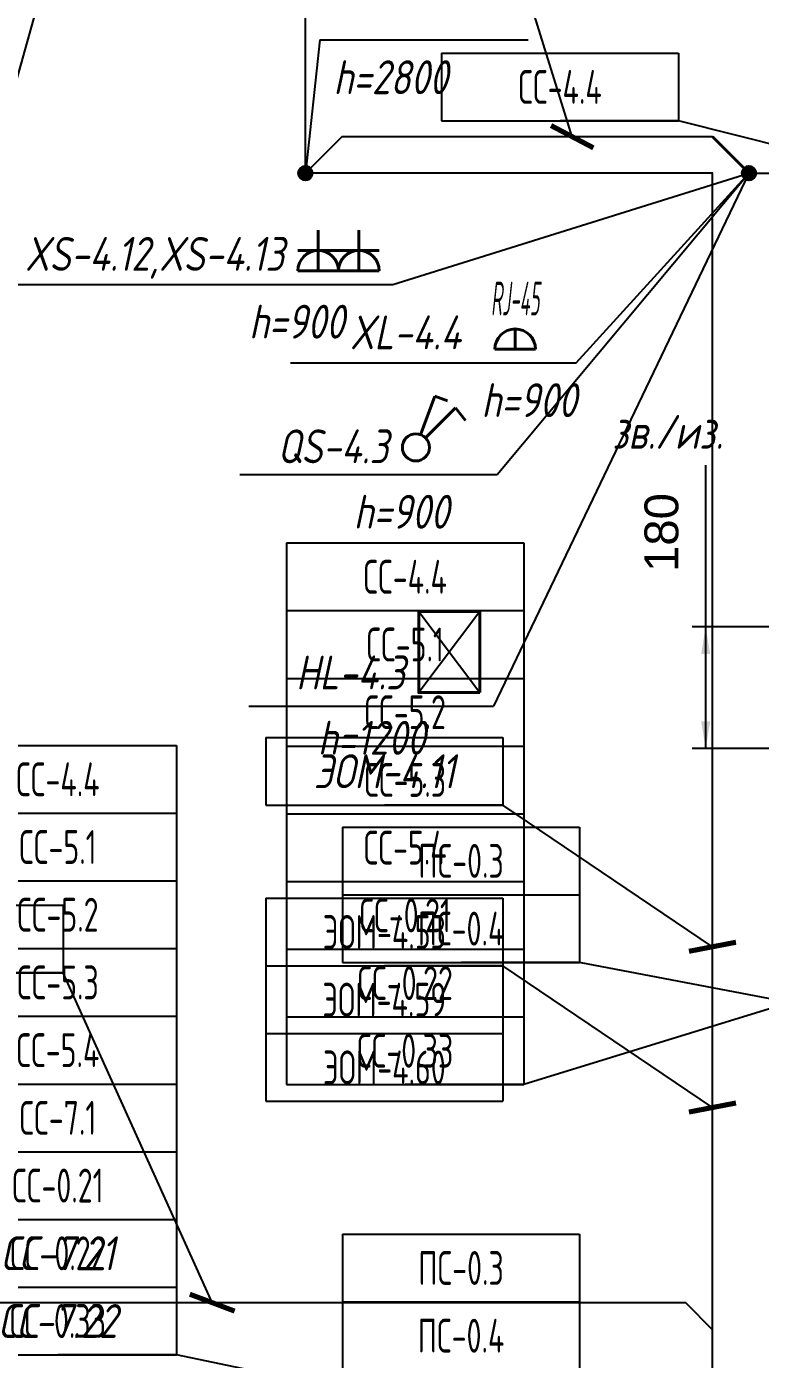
# Model space of a CAD drawing. Header units: millimetres. Extents: x -14566 to 16488, y -7315 to 17206.
# Drawn here: x 11385 to 12468, y 12178 to 14147 of the extents above; entities that cross this region are included whole.
import ezdxf
from ezdxf.enums import TextEntityAlignment as Align

# ---------------------------------------------------------------- set-up
doc = ezdxf.new("R2010")
doc.units = ezdxf.units.MM
for name, color, linetype in [('02 Розетки', 7, 'Continuous'), ('04 Освещение', 7, 'Continuous'), ('05 Слаботочка', 7, 'Continuous'), ('06 Авт-ка климата', 7, 'Continuous'), ('08 Пож. и техн. сигн.', 7, 'Continuous'), ('09 ДСУП', 7, 'Continuous'), ('10 Привязка', 7, 'Continuous'), ('12 Трассы и коробки 220', 7, 'Continuous'), ('14 Лотки', 7, 'Continuous')]:
    doc.layers.add(name, color=color, linetype=linetype)
doc.styles.add('GOST typeA', font='')
doc.styles.get("Standard").update_dxf_attribs({"font": 'arial.ttf'})
doc.styles.add('ГОСТ-ISOCPEUR', font='isocpeui.ttf', dxfattribs={"width": 0.8})
doc.styles.get('GOST typeA').set_extended_font_data('GOST type A')
doc.linetypes.add('220V_LINE', pattern='A,0.2,-0.05,["~220V",Standard,S=0.1,R=0,X=0,Y=-0.05],-0.4,0.1', length=0.75)
doc.dimstyles.new('ISO-25', dxfattribs={"dimtxt": 2.5, "dimasz": 2.5, "dimexe": 1.25, "dimexo": 0.625, "dimtad": 1, "dimtxsty": 'Standard', "dimcen": 2.5, "dimadec": 0, "dimazin": 0, "dimtfac": 1, "dimtmove": 0, "dimatfit": 3, "dimfxl": 1, "dimarcsym": 0})

# ---------------------------------------------------------------- blocks, each defined once
blk = doc.blocks.new('розетка скрытая трехполюсная')
at = {"color": 0, "lineweight": -2}
for p, q in [((0, 0), (0, 3)), ((-1.5, 1.5), (1.5, 1.5)), ((-1.5, 0), (1.5, 0))]:
    blk.add_line(p, q, dxfattribs=at)
blk.add_arc((0, 0), 1.5, 0, 180, dxfattribs=at)
blk = doc.blocks.new('кнопка 2')
at = {"color": 0, "lineweight": -2}
for p, q in [((0.346, 0.938), (1.394, 3.777)), ((1.394, 3.777), (2.342, 3.448)), ((0.707, 0.707), (2.932, 2.932)), ((2.932, 2.932), (3.66, 1.996))]:
    blk.add_line(p, q, dxfattribs=at)
blk.add_circle((0, 0), 1, dxfattribs=at)
blk = doc.blocks.new('розетка RJ-45')
at = {"color": 0, "lineweight": -2}
for p, q in [((0, 0), (0, 1.5)), ((-1.5, 0), (1.5, 0))]:
    blk.add_line(p, q, dxfattribs=at)
blk.add_arc((0, 0), 1.5, 0, 180, dxfattribs=at)
at = {"color": 0, "lineweight": -2, "style": 'ГОСТ-ISOCPEUR', "width": 0.4}
blk.add_text('RJ-45', height=2.5, dxfattribs=at).set_placement((0, 2.5), align=Align.CENTER)
blk = doc.blocks.new('*T144')
at = {"layer": '02 Розетки', "color": 0, "lineweight": -2}
for p, q in [((0, 0), (350, 0)), ((0, 0), (0, -100)), ((350, 0), (350, -100)), ((0, -100), (350, -100))]:
    blk.add_line(p, q, dxfattribs=at)
at = {"layer": '02 Розетки', "color": 0, "insert": (175, -50), "char_height": 50, "width": 330, "attachment_point": 5, "style": 'ГОСТ-ISOCPEUR'}
blk.add_mtext('{ЭОМ-4.11}', dxfattribs=at)
blk = doc.blocks.new('*T204')
at = {"layer": '04 Освещение', "color": 0, "lineweight": -2}
for p, q in [((0, 0), (350, 0)), ((0, 0), (0, -300)), ((350, 0), (350, -300)), ((0, -100), (350, -100)), ((0, -200), (350, -200)), ((0, -300), (350, -300))]:
    blk.add_line(p, q, dxfattribs=at)
at = {"layer": '04 Освещение', "color": 0, "char_height": 50, "width": 330, "attachment_point": 5, "style": 'GOST typeA'}
for s, insert in [('{\\W0.8;ЭОМ-4.53}', (175, -50)), ('{\\W0.8;ЭОМ-4.59}', (175, -150)), ('{\\W0.8;ЭОМ-4.60}', (175, -250))]:
    blk.add_mtext(s, dxfattribs=dict(at, insert=insert))
blk = doc.blocks.new('*T233')
at = {"layer": '04 Освещение', "color": 0, "lineweight": -2}
for p, q in [((0, 0), (350, 0)), ((0, 0), (0, -100)), ((350, 0), (350, -100)), ((0, -100), (350, -100))]:
    blk.add_line(p, q, dxfattribs=at)
at = {"layer": '04 Освещение', "color": 0, "insert": (175, -50), "char_height": 50, "width": 330, "attachment_point": 5, "style": 'GOST typeA'}
blk.add_mtext('{\\W0.8;ЭОМ-4.51}', dxfattribs=at)
blk = doc.blocks.new('*T281')
at = {"layer": '06 Авт-ка климата', "color": 0, "lineweight": -2}
for p, q in [((0, 0), (350, 0)), ((0, 0), (0, -200)), ((350, 0), (350, -200)), ((0, -100), (350, -100)), ((0, -200), (350, -200))]:
    blk.add_line(p, q, dxfattribs=at)
at = {"layer": '06 Авт-ка климата', "color": 0, "char_height": 50, "width": 330, "attachment_point": 5, "style": 'ГОСТ-ISOCPEUR'}
for s, insert in [('{СС-7.21}', (175, -50)), ('{СС-7.22}', (175, -150))]:
    blk.add_mtext(s, dxfattribs=dict(at, insert=insert))
blk = doc.blocks.new('*T355')
at = {"layer": '05 Слаботочка', "color": 0, "lineweight": -2}
for p, q in [((0, 0), (350, 0)), ((0, 0), (0, -100)), ((350, 0), (350, -100)), ((0, -100), (350, -100))]:
    blk.add_line(p, q, dxfattribs=at)
at = {"layer": '05 Слаботочка', "color": 0, "insert": (175, -50), "char_height": 50, "width": 330, "attachment_point": 5, "style": 'GOST typeA'}
blk.add_mtext('{\\W0.8;СС-4.4}', dxfattribs=at)
blk = doc.blocks.new('*T357')
at = {"layer": '05 Слаботочка', "color": 0, "lineweight": -2}
for p, q in [((0, 0), (350, 0)), ((0, 0), (0, -800)), ((350, 0), (350, -800)), ((0, -100), (350, -100)), ((0, -200), (350, -200)), ((0, -300), (350, -300)), ((0, -400), (350, -400)), ((0, -500), (350, -500)), ((0, -600), (350, -600)), ((0, -700), (350, -700)), ((0, -800), (350, -800))]:
    blk.add_line(p, q, dxfattribs=at)
at = {"layer": '05 Слаботочка', "color": 0, "char_height": 50, "width": 330, "attachment_point": 5, "style": 'GOST typeA'}
for s, insert in [('{\\W0.8;СС-4.4}', (175, -50)), ('{\\W0.8;СС-5.1}', (175, -150)), ('{\\W0.8;СС-5.2}', (175, -250)), ('{\\W0.8;СС-5.3}', (175, -350)), ('{\\W0.8;СС-5.4}', (175, -450)), ('{\\W0.8;СС-0.21}', (175, -550)), ('{\\W0.8;СС-0.22}', (175, -650)), ('{\\W0.8;СС-0.33}', (175, -750))]:
    blk.add_mtext(s, dxfattribs=dict(at, insert=insert))
blk = doc.blocks.new('*T358')
at = {"layer": '05 Слаботочка', "color": 0, "lineweight": -2}
for p, q in [((0, 0), (350, 0)), ((0, 0), (0, -900)), ((350, 0), (350, -900)), ((0, -100), (350, -100)), ((0, -200), (350, -200)), ((0, -300), (350, -300)), ((0, -400), (350, -400)), ((0, -500), (350, -500)), ((0, -600), (350, -600)), ((0, -700), (350, -700)), ((0, -800), (350, -800)), ((0, -900), (350, -900))]:
    blk.add_line(p, q, dxfattribs=at)
at = {"layer": '05 Слаботочка', "color": 0, "char_height": 50, "width": 330, "attachment_point": 5, "style": 'GOST typeA'}
for s, insert in [('{\\W0.8;СС-4.4}', (175, -50)), ('{\\W0.8;СС-5.1}', (175, -150)), ('{\\W0.8;СС-5.2}', (175, -250)), ('{\\W0.8;СС-5.3}', (175, -350)), ('{\\W0.8;СС-5.4}', (175, -450)), ('{\\W0.8;СС-7.1}', (175, -550)), ('{\\W0.8;СС-0.21}', (175, -650)), ('{\\W0.8;СС-0.22}', (175, -750)), ('{\\W0.8;СС-0.33}', (175, -850))]:
    blk.add_mtext(s, dxfattribs=dict(at, insert=insert))
blk = doc.blocks.new('*T421')
at = {"layer": '08 Пож. и техн. сигн.', "color": 0, "lineweight": -2}
for p, q in [((0, 0), (350, 0)), ((0, 0), (0, -400)), ((350, 0), (350, -400)), ((0, -100), (350, -100)), ((0, -200), (350, -200)), ((0, -300), (350, -300)), ((0, -400), (350, -400))]:
    blk.add_line(p, q, dxfattribs=at)
at = {"layer": '08 Пож. и техн. сигн.', "color": 0, "char_height": 50, "width": 330, "attachment_point": 5, "style": 'GOST typeA'}
for s, insert in [('{\\W0.8;ПС-0.3}', (175, -50)), ('{\\W0.8;ПС-0.4}', (175, -150)), ('{\\W0.8;ТС-7.1}', (175, -250)), ('{\\W0.8;ТС-7.2}', (175, -350))]:
    blk.add_mtext(s, dxfattribs=dict(at, insert=insert))
blk = doc.blocks.new('*T422')
at = {"layer": '08 Пож. и техн. сигн.', "color": 0, "lineweight": -2}
for p, q in [((0, 0), (350, 0)), ((0, 0), (0, -200)), ((350, 0), (350, -200)), ((0, -100), (350, -100)), ((0, -200), (350, -200))]:
    blk.add_line(p, q, dxfattribs=at)
at = {"layer": '08 Пож. и техн. сигн.', "color": 0, "char_height": 50, "width": 330, "attachment_point": 5, "style": 'GOST typeA'}
for s, insert in [('{\\W0.8;ПС-0.3}', (175, -50)), ('{\\W0.8;ПС-0.4}', (175, -150))]:
    blk.add_mtext(s, dxfattribs=dict(at, insert=insert))
blk = doc.blocks.new('*D481')
at = {"layer": '14 Лотки', "color": 0, "lineweight": -2}
for p, q in [((12387.3, 13080.6), (12387.3, 13499.2)), ((12551.2, 13260.1), (12367.3, 13260.1)), ((12387.3, 13120.6), (12387.3, 13220.1)), ((12551.2, 13080.6), (12367.3, 13080.6))]:
    blk.add_line(p, q, dxfattribs=at)
at = {"layer": '14 Лотки', "color": 0}
for points in [[(12393.9, 13220.1), (12380.6, 13220.1), (12387.3, 13260.1)], [(12380.6, 13120.6), (12393.9, 13120.6), (12387.3, 13080.6)]]:
    blk.add_solid(points, dxfattribs=at)
at = {"layer": 'Defpoints', "color": 0, "transparency": 16777216}
for p in [(12387.3, 13260.1), (12551.2, 13260.1), (12551.2, 13080.6)]:
    blk.add_point(p, dxfattribs=at)
at = {"layer": '14 Лотки', "color": 0, "insert": (12322.3, 13399.6), "char_height": 50, "attachment_point": 5, "rotation": 90}
blk.add_mtext('180', dxfattribs=at)

msp = doc.modelspace()

# ---------------------------------------------------------------- hatches: boundary and pattern name
at = {"layer": '10 Привязка'}
msp.add_hatch(color=256, dxfattribs=at).paths.add_polyline_path([(12441.2, 13930.3, 1), (12461.2, 13930.3, 1)])
at = {"layer": '12 Трассы и коробки 220'}
msp.add_hatch(color=256, dxfattribs=at).paths.add_polyline_path([(11786.5, 13930.3, 1), (11806.5, 13930.3, 1)])

# ---------------------------------------------------------------- linework, layer by layer
at = {"layer": '02 Розетки'}
for p, q in [((11364.2, 14045.6), (11471.2, 14430.1)), ((11925.4, 13766.1), (12451.2, 13930.3)), ((11229.5, 13766.1), (11925.4, 13766.1))]:
    msp.add_line(p, q, dxfattribs=at)
at = {"layer": '02 Розетки', "linetype": '220V_LINE', "ltscale": 200, "flags": 128}
for points in [[(11796.5, 13930.3), (11796.5, 14376.2), (11525.2, 14376.2), (11471.2, 14430.1)], [(12451.2, 13930.3), (12397.3, 13984.2), (11850.4, 13984.2), (11796.5, 13930.3)]]:
    msp.add_lwpolyline(points, dxfattribs=at)
at = {"layer": '04 Освещение'}
for p, q in [((12451.2, 13930.3), (12073.9, 13143.2)), ((12079.6, 13485.3), (12451.2, 13930.3)), ((11699.6, 13485.3), (12079.6, 13485.3)), ((11713.2, 13143.2), (12073.9, 13143.2))]:
    msp.add_line(p, q, dxfattribs=at)
at = {"layer": '04 Освещение', "color": 3}
for p, q in [((11963.9, 13283.2), (12053.9, 13163.2)), ((12053.9, 13283.2), (11963.9, 13163.2))]:
    msp.add_line(p, q, dxfattribs=at)
at = {"layer": '04 Освещение', "color": 3, "lineweight": 40}
msp.add_lwpolyline([(12053.9, 13163.2), (11963.9, 13163.2), (11963.9, 13283.2), (12053.9, 13283.2)], close=True, dxfattribs=at)
at = {"layer": '04 Освещение', "linetype": '220V_LINE', "ltscale": 200, "flags": 128}
msp.add_lwpolyline([(10756.7, 12262.2), (12357.3, 12262.2), (12397.3, 12222.2)], dxfattribs=at)
at = {"layer": '05 Слаботочка'}
for p, q in [((12196.2, 13650.2), (12451.2, 13930.3)), ((11774.5, 13650.2), (12196.2, 13650.2))]:
    msp.add_line(p, q, dxfattribs=at)
msp.add_lwpolyline([(12451.2, 13930.3), (12852.8, 13930.3), (12892.8, 13890.3)], dxfattribs=at)
at = {"layer": '06 Авт-ка климата', "color": 1, "lineweight": -2}
msp.add_lwpolyline([(12451.2, 13930.3, 4, 4, 0), (12397.3, 13984.2, 4, 4, 0)], format="xyseb", dxfattribs=at)
at = {"layer": '10 Привязка', "lineweight": 40}
msp.add_circle((12451.2, 13930.3), 10, dxfattribs=at)
at = {"layer": '12 Трассы и коробки 220'}
for q in [(11796.5, 13930.3), (12125.2, 14127.1)]:
    msp.add_line((11817.8, 14127.1), q, dxfattribs=at)
at = {"layer": '12 Трассы и коробки 220', "linetype": '220V_LINE', "ltscale": 200, "flags": 128}
msp.add_lwpolyline([(12397.3, 10429.5), (12397.3, 11630.4), (12451.2, 11630.4), (12397.3, 11677.6), (12397.3, 13930.3), (11796.5, 13930.3)], dxfattribs=at)
at = {"layer": '12 Трассы и коробки 220', "lineweight": 40}
msp.add_circle((11796.5, 13930.3), 10, dxfattribs=at)

# ---------------------------------------------------------------- block references
for name, p in [('*T355', (11997.4, 14107.7)), ('*T357', (11768.8, 13384.2)), ('*T144', (11738.1, 13097)), ('*T358', (11256.2, 13085.1)), ('*T422', (11851.2, 12964.6)), ('*T204', (11738.1, 12859.6)), ('*T233', (11089, 12849.1)), ('*T281', (11256.2, 12385.1)), ('*T421', (11851.2, 12363.4))]:
    msp.add_blockref(name, p)
at = {"layer": '02 Розетки', "color": 1, "lineweight": 40, "xscale": 20, "yscale": 20, "zscale": 20}
for p in [(11815.4, 13786.1), (11875.4, 13786.1)]:
    msp.add_blockref('розетка скрытая трехполюсная', p, dxfattribs=at)
at = {"layer": '04 Освещение', "color": 3, "lineweight": 40, "xscale": 20, "yscale": 20, "zscale": 20}
msp.add_blockref('кнопка 2', (11959.6, 13525.3), dxfattribs=at)
at = {"layer": '05 Слаботочка', "color": 6, "lineweight": 40, "xscale": 20, "yscale": 20, "zscale": 20}
msp.add_blockref('розетка RJ-45', (12106.2, 13670.2), dxfattribs=at)

# ---------------------------------------------------------------- texts
at = {"layer": '02 Розетки', "linetype": 'Continuous', "style": 'ГОСТ-ISOCPEUR', "width": 0.8}
msp.add_text('XS-4.12,XS-4.13', height=50, dxfattribs=at).set_placement((11765.4, 13786.1), align=Align.RIGHT)
msp.add_text('h=900', height=50, dxfattribs=at).set_placement((11713.3, 13686))
at = {"layer": '04 Освещение', "linetype": 'Continuous', "style": 'ГОСТ-ISOCPEUR', "width": 0.8}
for s, p in [('QS-4.3', (11919.2, 13501.9)), ('HL-4.3', (11943.5, 13167.9))]:
    msp.add_text(s, height=50, dxfattribs=at).set_placement(p, align=Align.RIGHT)
for s, p in [('h=900', (11867.6, 13405.3)), (' h=1200', (11789.3, 13071.4))]:
    msp.add_text(s, height=50, dxfattribs=at).set_placement(p)
at = {"layer": '05 Слаботочка', "linetype": 'Continuous', "style": 'ГОСТ-ISOCPEUR', "width": 0.8}
msp.add_text('XL-4.4', height=50, dxfattribs=at).set_placement((12026.2, 13670.2), align=Align.RIGHT)
msp.add_text('h=900', height=50, dxfattribs=at).set_placement((12056.2, 13570.1))
at = {"layer": '09 ДСУП', "linetype": 'Continuous', "style": 'ГОСТ-ISOCPEUR', "width": 0.8}
msp.add_text('зв./из.', height=50, dxfattribs=at).set_placement((12249.3, 13523.3))
at = {"layer": '12 Трассы и коробки 220', "linetype": 'Continuous', "style": 'ГОСТ-ISOCPEUR', "width": 0.8}
msp.add_text('h=2800', height=50, dxfattribs=at).set_placement((11837.8, 14047))

# ---------------------------------------------------------------- dimensions: what is measured, and where the dimension line sits
at = {"layer": '14 Лотки'}
dim = msp.add_linear_dim(base=(12387.2575, 13260.1153), p1=(12551.2344, 13080.5671), p2=(12551.2344, 13260.1153), angle=90, dimstyle='ISO-25', override={"dimtxt": 50, "dimasz": 40, "dimexe": 20, "dimexo": 0, "dimgap": 40, "dimdec": 0}, dxfattribs=at)
dim.commit()
dim.dimension.update_dxf_attribs({"geometry": '*D481', "text_midpoint": (12322.2575, 13399.6391)})

# ---------------------------------------------------------------- leaders
at = {"layer": '02 Розетки'}
for points in [[(12190.3, 13984.2), (11776.9, 15316.8), (11601.9, 15316.8)], [(12397.3, 12787.8), (12088.1, 12997), (11913.1, 12997)]]:
    msp.add_leader(points, dimstyle='ISO-25', override={"dimasz": 50, "dimgap": 1, "dimtad": 0, "dimldrblk": 'ArchTick'}, dxfattribs=at)
at = {"layer": '04 Освещение'}
for points in [[(12397.3, 12550.4), (12088.1, 12759.6), (11913.1, 12759.6)], [(11659, 12262.2), (11439, 12749.1), (11264, 12749.1)]]:
    msp.add_leader(points, dimstyle='ISO-25', override={"dimasz": 50, "dimgap": 1, "dimtad": 0, "dimldrblk": 'ArchTick'}, dxfattribs=at)
at = {"layer": '05 Слаботочка'}
for points in [[(12652, 13930.3), (12347.4, 14007.7), (12172.4, 14007.7)], [(12598.5, 12732.4), (12118.8, 12584.2), (11943.8, 12584.2)], [(12598.5, 11978.6), (11606.2, 12185.1), (11431.2, 12185.1)]]:
    msp.add_leader(points, dimstyle='ISO-25', override={"dimasz": 50, "dimgap": 1, "dimtad": 0, "dimldrblk": 'ArchTick'}, dxfattribs=at)
at = {"layer": '06 Авт-ка климата'}
msp.add_leader([(12598.5, 11978.6), (11606.2, 12185.1), (11431.2, 12185.1)], dimstyle='ISO-25', override={"dimasz": 50, "dimgap": 1, "dimtad": 0, "dimldrblk": 'ArchTick'}, dxfattribs=at)
at = {"layer": '08 Пож. и техн. сигн.'}
msp.add_leader([(12598.5, 12688.6), (12201.2, 12764.6), (12026.2, 12764.6)], dimstyle='ISO-25', override={"dimasz": 50, "dimgap": 1, "dimtad": 0, "dimldrblk": 'ArchTick'}, dxfattribs=at)

doc.saveas('drawing.dxf')
